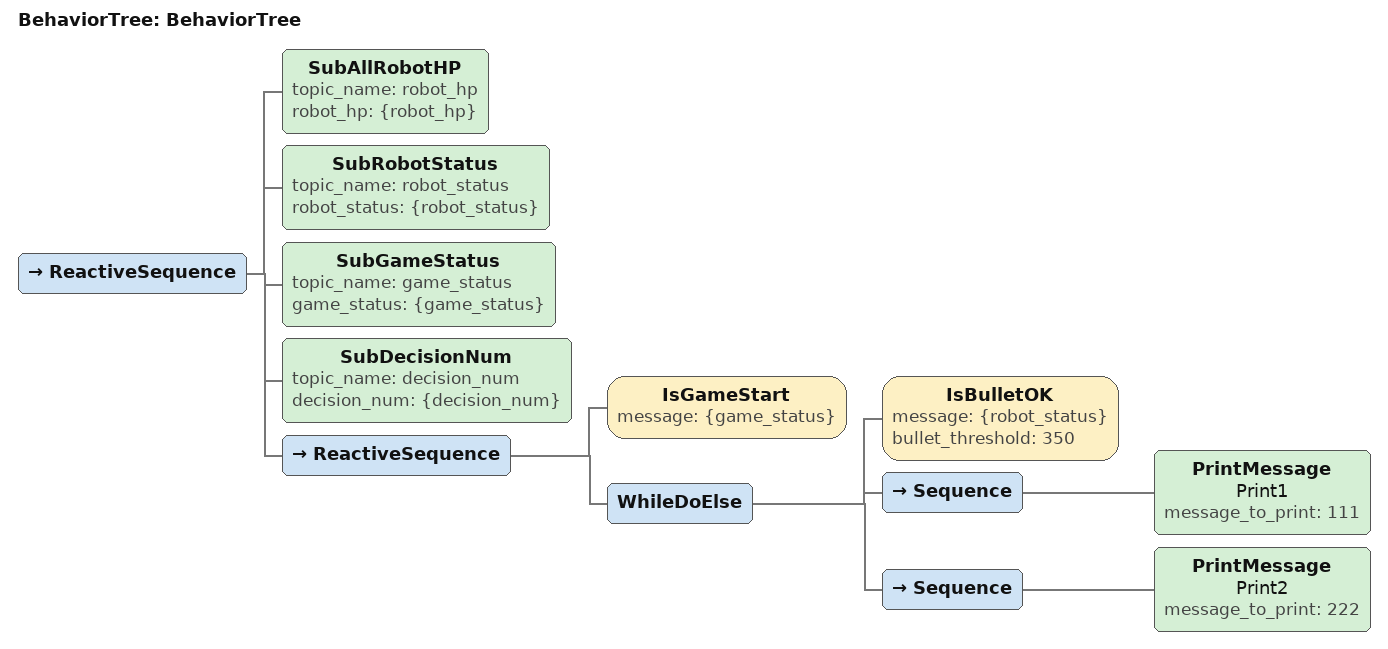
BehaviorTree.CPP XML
<?xml version="1.0" encoding="UTF-8"?>
<root BTCPP_format="4"
      main_tree_to_execute="BehaviorTree">
  <BehaviorTree ID="BehaviorTree">
    <ReactiveSequence> <!-- 订阅对局内各个信息，比如所有机器人血量、哨兵自身状态数据、对局进程数据 -->
      <SubAllRobotHP topic_name="robot_hp"
                     robot_hp="{robot_hp}"/>
      <SubRobotStatus topic_name="robot_status"
                      robot_status="{robot_status}"/>
      <SubGameStatus topic_name="game_status"
                     game_status="{game_status}"/>
      <SubDecisionNum topic_name="decision_num"
                      decision_num="{decision_num}"/>
      <ReactiveSequence>
        <IsGameStart message="{game_status}"/> <!-- 检测比赛是否开始 -->
          <WhileDoElse>
            <IsBulletOK message="{robot_status}"
                        bullet_threshold="350"/>
            <Sequence>
              <PrintMessage name="Print1" message_to_print="111"/>
            </Sequence>
            <Sequence>
              <PrintMessage name="Print2" message_to_print="222"/>
            </Sequence>
            <!-- 剩余发弹量检测测试内容：检测到比赛开始后，若剩余发弹量大于预设阈值，则会输出Print1内容
                 若剩余发弹量低于预设阈值，则会输出Print2内容 -->
          </WhileDoElse>
      </ReactiveSequence>
    </ReactiveSequence>
  </BehaviorTree>

</root>
